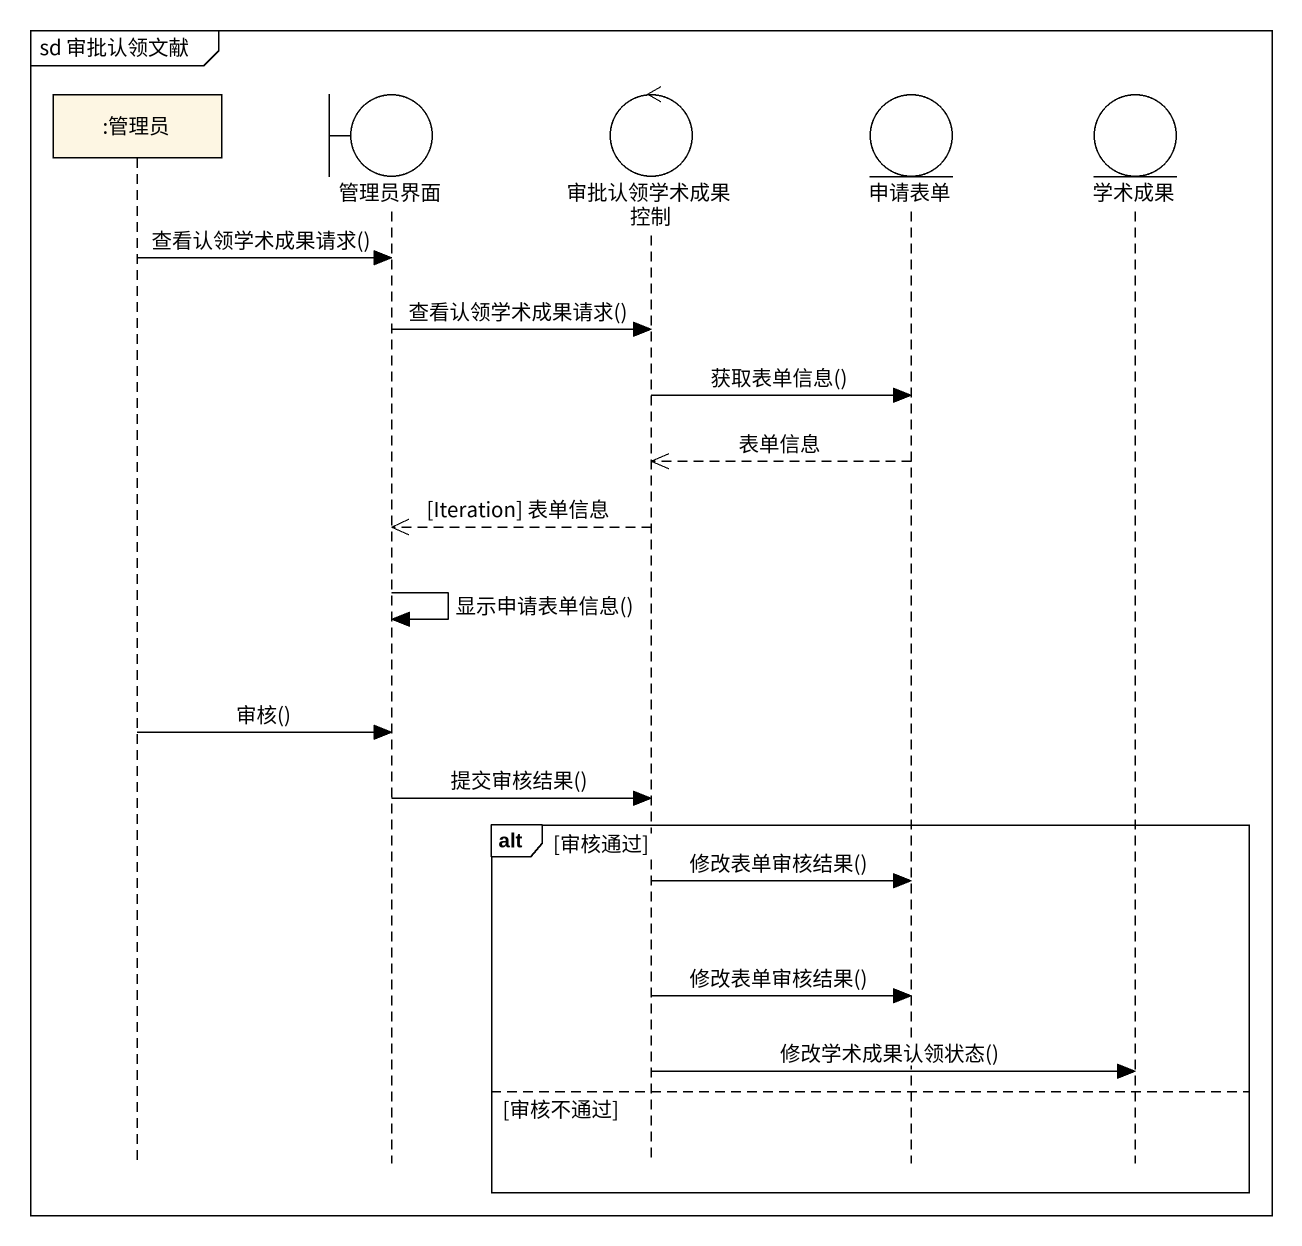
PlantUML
@startuml
mainframe sd 审批认领文献
hide footbox
participant ":管理员" as 管理员
boundary 管理员界面
control 审批认领学术成果控制
entity 申请表单
entity 学术成果

管理员 -> 管理员界面 : 查看认领学术成果请求()
管理员界面 -> 审批认领学术成果控制 : 查看认领学术成果请求()
审批认领学术成果控制 -> 申请表单 : 获取表单信息()
申请表单 -->> 审批认领学术成果控制 : 表单信息
审批认领学术成果控制 -->> 管理员界面 : [Iteration] 表单信息
管理员界面 -> 管理员界面 : 显示申请表单信息()
管理员 -> 管理员界面 : 审核()
管理员界面 -> 审批认领学术成果控制 : 提交审核结果()
alt 审核通过
  审批认领学术成果控制 -> 申请表单 : 修改表单审核结果()
  审批认领学术成果控制 -> 申请表单 : 修改表单审核结果()
  审批认领学术成果控制 -> 学术成果 : 修改学术成果认领状态()
else 审核不通过
end
@enduml
